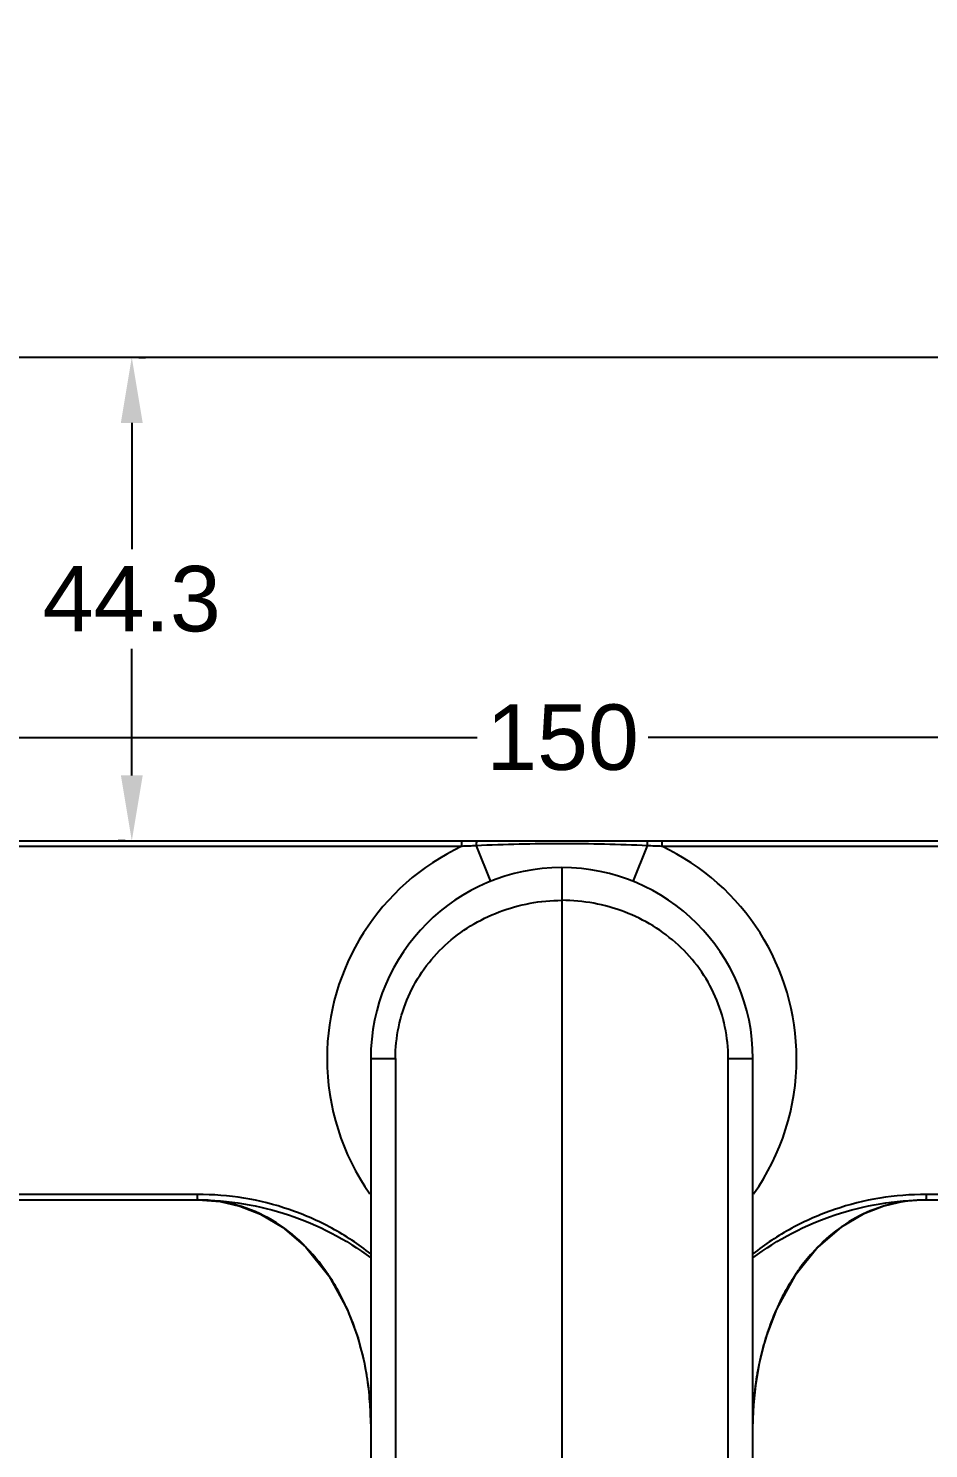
# Model space of a CAD drawing. Header units: millimetres. Extents: x 14221 to 15062, y 1145 to 1740.
# Drawn here: x 14370.6 to 14453, y 1401.9 to 1532 of the extents above; entities that cross this region are included whole.
import ezdxf

# ---------------------------------------------------------------- set-up
doc = ezdxf.new("R2010")
doc.units = ezdxf.units.MM
doc.layers.add('DIM', color=3, linetype='Continuous')
doc.layers.add('벽', color=2, linetype='Continuous')
doc.styles.get("Standard").update_dxf_attribs({"font": 'arial.ttf'})
doc.dimstyles.new('ISO-25', dxfattribs={"dimtxt": 5, "dimasz": 5, "dimexe": 1.252, "dimexo": 0.625, "dimgap": 1, "dimtad": 1, "dimtoh": 1, "dimdec": 1, "dimdsep": 46, "dimtxsty": 'Standard', "dimcen": 0, "dimclrd": 3, "dimclre": 3, "dimclrt": 4, "dimadec": 0, "dimazin": 0, "dimtfac": 1, "dimtdec": 1, "dimtmove": 0, "dimatfit": 3, "dimfxl": 1, "dimarcsym": 0})

# ---------------------------------------------------------------- blocks, each defined once
blk = doc.blocks.new('*D50')
at = {"layer": 'Defpoints', "color": 0, "transparency": 16777216}
for p in [(14521.41, 1543.5), (14317.4, 1526.07), (14521.41, 1526.07)]:
    blk.add_point(p, dxfattribs=at)
at = {"layer": 'DIM', "color": 3, "lineweight": -2, "transparency": 16777216}
for p, q in [((14317.4, 1526.69), (14317.4, 1544.75)), ((14521.41, 1526.69), (14521.41, 1544.75)), ((14323.4, 1543.5), (14402.13, 1543.5)), ((14515.41, 1543.5), (14436.68, 1543.5))]:
    blk.add_line(p, q, dxfattribs=at)
at = {"layer": 'DIM', "color": 3, "transparency": 16777216}
for points in [[(14323.4, 1544.5), (14323.4, 1542.5), (14317.4, 1543.5)], [(14515.41, 1544.5), (14515.41, 1542.5), (14521.41, 1543.5)]]:
    blk.add_solid(points, dxfattribs=at)
at = {"layer": 'DIM', "color": 4, "transparency": 16777216, "insert": (14419.4, 1543.5), "char_height": 6, "attachment_point": 5}
blk.add_mtext('150~200', dxfattribs=at)
blk = doc.blocks.new('*D51')
at = {"layer": 'DIM', "color": 3, "lineweight": -2, "transparency": 16777216}
for p, q in [((14380.65, 1501.87), (14381.27, 1501.87)), ((14380.02, 1495.87), (14380.02, 1484.29)), ((14380.02, 1463.57), (14380.02, 1475.15)), ((14379.4, 1457.57), (14378.77, 1457.57))]:
    blk.add_line(p, q, dxfattribs=at)
at = {"layer": 'DIM', "color": 3, "transparency": 16777216}
for points in [[(14379.02, 1495.87), (14381.02, 1495.87), (14380.02, 1501.87)], [(14379.02, 1463.57), (14381.02, 1463.57), (14380.02, 1457.57)]]:
    blk.add_solid(points, dxfattribs=at)
at = {"layer": 'DIM', "color": 4, "transparency": 16777216, "insert": (14380.02, 1479.72), "char_height": 6, "attachment_point": 5}
blk.add_mtext('44.3', dxfattribs=at)
blk = doc.blocks.new('*D52')
at = {"layer": 'DIM', "color": 3, "lineweight": -2, "transparency": 16777216}
for p, q in [((14344.4, 1464.69), (14344.4, 1468.28)), ((14494.54, 1467.65), (14494.54, 1468.28)), ((14350.4, 1467.03), (14411.64, 1467.03)), ((14488.54, 1467.03), (14427.31, 1467.03))]:
    blk.add_line(p, q, dxfattribs=at)
at = {"layer": 'DIM', "color": 3, "transparency": 16777216}
for points in [[(14350.4, 1468.03), (14350.4, 1466.03), (14344.4, 1467.03)], [(14488.54, 1468.03), (14488.54, 1466.03), (14494.54, 1467.03)]]:
    blk.add_solid(points, dxfattribs=at)
at = {"layer": 'DIM', "color": 4, "transparency": 16777216, "insert": (14419.47, 1467.03), "char_height": 6, "attachment_point": 5}
blk.add_mtext('150', dxfattribs=at)
blk = doc.blocks.new('*D54')
at = {"layer": 'DIM', "color": 3, "lineweight": -2, "transparency": 16777216}
for p, q in [((14327.1, 1424.54), (14327.1, 1256.86)), ((14511.71, 1424.54), (14511.71, 1256.86)), ((14333.1, 1258.11), (14505.71, 1258.11))]:
    blk.add_line(p, q, dxfattribs=at)
at = {"layer": 'DIM', "color": 3, "transparency": 16777216}
for points in [[(14333.1, 1259.11), (14333.1, 1257.11), (14327.1, 1258.11)], [(14505.71, 1259.11), (14505.71, 1257.11), (14511.71, 1258.11)]]:
    blk.add_solid(points, dxfattribs=at)
at = {"layer": 'DIM', "color": 4, "transparency": 16777216, "insert": (14419.4, 1262.67), "char_height": 6, "attachment_point": 5}
blk.add_mtext('184.6', dxfattribs=at)
blk = doc.blocks.new('*D55')
at = {"layer": 'DIM', "color": 3, "lineweight": -2, "transparency": 16777216}
for p, q in [((14532.33, 1457.57), (14552.96, 1457.57)), ((14551.71, 1451.57), (14551.71, 1408.16)), ((14551.71, 1355.62), (14551.71, 1399.03)), ((14420.03, 1349.62), (14552.96, 1349.62))]:
    blk.add_line(p, q, dxfattribs=at)
at = {"layer": 'DIM', "color": 3, "transparency": 16777216}
for points in [[(14550.71, 1451.57), (14552.71, 1451.57), (14551.71, 1457.57)], [(14550.71, 1355.62), (14552.71, 1355.62), (14551.71, 1349.62)]]:
    blk.add_solid(points, dxfattribs=at)
at = {"layer": 'DIM', "color": 4, "transparency": 16777216, "insert": (14551.71, 1403.59), "char_height": 6, "attachment_point": 5}
blk.add_mtext('107.9', dxfattribs=at)
blk = doc.blocks.new('*D56')
at = {"layer": 'DIM', "color": 3, "lineweight": -2, "transparency": 16777216}
for p, q in [((14552.33, 1457.57), (14572.96, 1457.57)), ((14571.71, 1451.57), (14571.71, 1387.66)), ((14571.71, 1314.62), (14571.71, 1378.53)), ((14420.03, 1308.62), (14572.96, 1308.62))]:
    blk.add_line(p, q, dxfattribs=at)
at = {"layer": 'DIM', "color": 3, "transparency": 16777216}
for points in [[(14570.71, 1451.57), (14572.71, 1451.57), (14571.71, 1457.57)], [(14570.71, 1314.62), (14572.71, 1314.62), (14571.71, 1308.62)]]:
    blk.add_solid(points, dxfattribs=at)
at = {"layer": 'DIM', "color": 4, "transparency": 16777216, "insert": (14571.71, 1383.09), "char_height": 6, "attachment_point": 5}
blk.add_mtext('148.9', dxfattribs=at)

msp = doc.modelspace()

# ---------------------------------------------------------------- linework, layer by layer
at = {"color": 7, "linetype": 'Continuous'}
for p, q in [((14327.6, 1457.57), (14511.21, 1457.57)), ((14410.24, 1457.07), (14410.24, 1457.57)), ((14428.57, 1457.57), (14428.57, 1457.07)), ((14327.1, 1457.07), (14410.24, 1457.07)), ((14411.57, 1457.12), (14412.88, 1453.86)), ((14425.93, 1453.86), (14427.24, 1457.12)), ((14428.57, 1457.07), (14511.71, 1457.07)), ((14419.4, 1455.12), (14419.4, 1349.62)), ((14401.9, 1437.62), (14404.16, 1437.62)), ((14401.9, 1437.62), (14401.9, 1312.5)), ((14404.16, 1437.62), (14404.16, 1352.26)), ((14434.64, 1437.62), (14436.9, 1437.62)), ((14434.64, 1352.26), (14434.64, 1437.62)), ((14436.9, 1312.5), (14436.9, 1437.62)), ((14386.03, 1425.17), (14327.1, 1425.17)), ((14386.03, 1424.67), (14386.03, 1425.17)), ((14511.71, 1425.17), (14452.78, 1425.17)), ((14452.78, 1425.17), (14452.78, 1424.67)), ((14327.6, 1424.67), (14386.03, 1424.67)), ((14386.13, 1424.67), (14386.03, 1424.67)), ((14386.13, 1424.67), (14386.19, 1424.67)), ((14452.62, 1424.67), (14511.21, 1424.67)), ((14452.62, 1424.67), (14452.78, 1424.67)), ((14452.78, 1424.67), (14452.68, 1424.67))]:
    msp.add_line(p, q, dxfattribs=at)
for points in [[(14386.03, 1424.67), (14386.49, 1424.66), (14388.12, 1424.51), (14389.91, 1424.1), (14391.81, 1423.36), (14393.83, 1422.17), (14395.97, 1420.35), (14398.08, 1417.72), (14399.75, 1414.65), (14400.74, 1412), (14401.34, 1409.69), (14401.68, 1407.66), (14401.85, 1405.89)], [(14452.78, 1424.67), (14452.31, 1424.66), (14450.69, 1424.51), (14448.9, 1424.1), (14447, 1423.36), (14444.97, 1422.17), (14442.84, 1420.35), (14440.73, 1417.72), (14439.05, 1414.65), (14438.06, 1412), (14437.47, 1409.69), (14437.13, 1407.66), (14436.96, 1405.89)]]:
    msp.add_lwpolyline(points, dxfattribs=at)
for centre, radius, start, end in [((14419.4, 1437.62), 21.5, 115.2275, 180), ((14425.65, 1105.21), 352.19, 92.2923, 92.5083), ((14413.15, 1105.21), 352.19, 87.4917, 87.7077), ((14419.4, 1437.62), 21.5, 0, 64.7725), ((14419.4, 1437.62), 17.5, 0, 180), ((14419.4, 1437.62), 21.5, 180, 215.21), ((14419.4, 1437.62), 21.5, 324.79, 0), ((14455.71, 1407.88), 17.93, 138.3152, 144.2986), ((14381.61, 1406.82), 19.76, 31.0696, 34.1609), ((14458.11, 1406.27), 20.82, 148.3423, 153.2113), ((14456.93, 1406.99), 19.43, 144.2742, 148.3305), ((14380.35, 1406.08), 21.22, 25.0701, 31.0315), ((14378.53, 1405.22), 23.23, 19.0625, 25.0737), ((14459.77, 1405.44), 22.67, 153.2258, 159.1766), ((14460.97, 1404.97), 23.96, 159.1423, 161.5289), ((14377.41, 1404.82), 24.42, 17.4014, 19.0972), ((14376.13, 1404.44), 25.75, 9.7379, 17.3547), ((14462.47, 1404.49), 25.53, 161.5828, 169.651), ((14375.17, 1404.26), 26.73, 8.5931, 9.7783), ((14374.66, 1404.19), 27.24, 3.5863, 8.5836), ((14464.09, 1404.19), 27.19, 170.7025, 176.4189), ((14463.49, 1404.28), 26.58, 169.6018, 170.6882), ((14374.24, 1404.16), 27.66, 359.9973, 3.5908), ((14464.56, 1404.16), 27.66, 176.4109, 180.0027)]:
    msp.add_arc(centre, radius, start, end, dxfattribs=at)
for points, knots in [([(14411.59, 1457.57), (14411.58, 1457.57), (14411.59, 1457.5), (14411.57, 1457.43), (14411.57, 1457.28), (14411.57, 1457.18), (14411.57, 1457.12)], [0, 0, 0, 0, 0.071016, 0.288247, 0.622811, 1, 1, 1, 1]), ([(14427.24, 1457.12), (14427.24, 1457.18), (14427.24, 1457.28), (14427.24, 1457.43), (14427.22, 1457.5), (14427.23, 1457.57), (14427.22, 1457.57)], [0, 0, 0, 0, 0.377189, 0.711753, 0.928984, 1, 1, 1, 1]), ([(14427.24, 1457.12), (14424.63, 1457.25), (14419.4, 1457.35), (14414.18, 1457.25), (14411.57, 1457.12)], [0, 0, 0, 0, 0.499982, 1, 1, 1, 1]), ([(14404.16, 1437.62), (14404.16, 1439.56), (14404.97, 1443.48), (14408.47, 1448.32), (14413.55, 1451.39), (14417.46, 1452.12), (14419.4, 1452.12)], [0, 0, 0, 0, 0.250648, 0.49967, 0.748974, 1, 1, 1, 1]), ([(14434.64, 1437.62), (14434.64, 1438.59), (14434.44, 1440.55), (14433.54, 1443.36), (14432.09, 1445.9), (14430.14, 1448.09), (14427.8, 1449.85), (14425.17, 1451.14), (14422.34, 1451.94), (14420.38, 1452.11), (14419.4, 1452.12)], [0, 0, 0, 0, 0.125554, 0.250781, 0.375526, 0.499914, 0.624341, 0.749136, 0.874407, 1, 1, 1, 1]), ([(14401.91, 1419.72), (14400.8, 1420.6), (14398.4, 1422.18), (14394.47, 1423.9), (14390.31, 1424.95), (14387.45, 1425.17), (14386.03, 1425.17)], [0, 0, 0, 0, 0.249809, 0.500043, 0.749914, 1, 1, 1, 1]), ([(14452.78, 1425.17), (14451.35, 1425.17), (14448.5, 1424.95), (14444.33, 1423.9), (14440.4, 1422.18), (14438.01, 1420.6), (14436.89, 1419.72)], [0, 0, 0, 0, 0.250086, 0.499957, 0.750191, 1, 1, 1, 1]), ([(14386.03, 1424.67), (14387.44, 1424.67), (14390.28, 1424.44), (14395.79, 1423.05), (14399.65, 1421.06), (14401.92, 1419.37)], [0, 0, 0, 0, 0.249997, 0.499748, 1, 1, 1, 1]), ([(14397.95, 1417.91), (14397.29, 1418.89), (14395.78, 1420.73), (14392.97, 1422.93), (14389.68, 1424.34), (14387.31, 1424.66), (14386.13, 1424.67)], [0, 0, 0, 0, 0.250196, 0.500223, 0.750104, 1, 1, 1, 1]), ([(14436.88, 1419.37), (14439.16, 1421.06), (14443.02, 1423.05), (14448.52, 1424.44), (14451.36, 1424.67), (14452.78, 1424.67)], [0, 0, 0, 0, 0.500252, 0.750003, 1, 1, 1, 1]), ([(14452.68, 1424.67), (14451.7, 1424.66), (14449.73, 1424.44), (14446.01, 1423.14), (14443.62, 1421.26), (14442.32, 1419.8)], [0, 0, 0, 0, 0.250582, 0.501137, 1, 1, 1, 1])]:
    msp.add_open_spline(points, degree=3, knots=knots, dxfattribs=at)
msp.add_open_spline([(14451.6, 1424.65), (14451.94, 1424.66), (14452.28, 1424.67), (14452.62, 1424.67)], degree=3, dxfattribs=at)
at = {"layer": '벽'}
msp.add_line((14654.23, 1501.87), (14276.81, 1501.87), dxfattribs=at)

# ---------------------------------------------------------------- dimensions: what is measured, and where the dimension line sits
at = {"layer": 'DIM'}
for base, p1, p2, text, picture, middle in [((14521.41, 1543.5), (14317.4, 1526.07), (14521.41, 1526.07), '150~200', '*D50', (14419.4, 1543.5)), ((14494.54, 1467.03), (14344.4, 1464.06), (14494.54, 1467.03), '150', '*D52', (14419.47, 1467.03))]:
    dim = msp.add_linear_dim(base=base, p1=p1, p2=p2, text=text, dimstyle='ISO-25', override={"dimtxt": 6, "dimasz": 6, "dimgap": 1.5, "dimtih": 1, "dimtmove": 2}, dxfattribs=at)
    dim.commit()
    dim.dimension.update_dxf_attribs({"geometry": picture, "text_midpoint": middle, "dimtype": 160})
for base, p1, p2, picture, middle in [((14380.02, 1457.57), (14380.02, 1501.87), (14380.02, 1457.57), '*D51', (14380.02, 1479.72)), ((14551.7097, 1457.5673), (14419.4036, 1349.6174), (14531.7097, 1457.5673), '*D55', (14551.7097, 1403.5924)), ((14571.7097, 1457.5673), (14419.4036, 1308.6183), (14551.7097, 1457.5673), '*D56', (14571.7097, 1383.0928))]:
    dim = msp.add_linear_dim(base=base, p1=p1, p2=p2, angle=90, dimstyle='ISO-25', override={"dimtxt": 6, "dimasz": 6, "dimgap": 1.5, "dimtih": 1, "dimtmove": 2}, dxfattribs=at)
    dim.commit()
    dim.dimension.update_dxf_attribs({"geometry": picture, "text_midpoint": middle})
dim = msp.add_linear_dim(base=(14511.71, 1258.11), p1=(14327.1, 1425.17), p2=(14511.71, 1425.17), dimstyle='ISO-25', override={"dimtxt": 6, "dimasz": 6, "dimgap": 1.5, "dimtih": 1, "dimtmove": 2}, dxfattribs=at)
dim.commit()
dim.dimension.update_dxf_attribs({"geometry": '*D54', "text_midpoint": (14419.4, 1262.67)})

doc.saveas('drawing.dxf')
